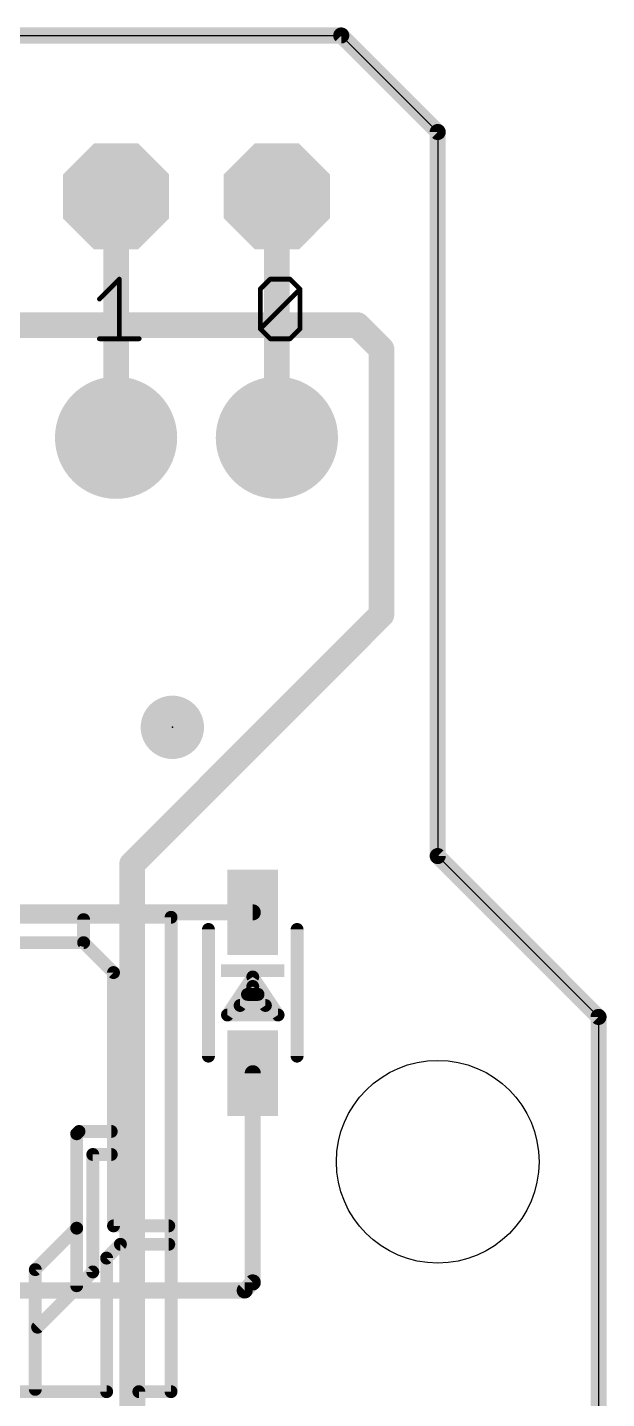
# Model space of a CAD drawing. Extents: x -0.1 to 68.7, y -0.1 to 53.5.
# Drawn here: x 59.56 to 68.71, y 31.82 to 53.47 of the extents above; entities that cross this region are included whole.
import ezdxf

# ---------------------------------------------------------------- set-up
doc = ezdxf.new("R2010")
doc.units = 0
for name, color, linetype in [('1', 12, 'CONTINUOUS'), ('16', 132, 'CONTINUOUS'), ('17', 110, 'CONTINUOUS'), ('20', 53, 'CONTINUOUS'), ('21', 40, 'CONTINUOUS'), ('23', 53, 'CONTINUOUS')]:
    doc.layers.add(name, color=color, linetype=linetype)

# ---------------------------------------------------------------- blocks, each defined once
blk = doc.blocks.new('RECT')
blk.add_solid([(-0.5, -0.5), (0.5, -0.5), (-0.5, 0.5), (0.5, 0.5)])
blk = doc.blocks.new('PIE')
at = {"const_width": 0.5}
blk.add_lwpolyline([(0, -0.25, 1), (0, 0.25, 1), (0, -0.25)], format="xyb", dxfattribs=at)
blk = doc.blocks.new('ROUNDP')
at = {"const_width": 0.5}
blk.add_lwpolyline([(0, -0.25, 1), (0, 0.25, 1), (0, -0.25)], format="xyb", dxfattribs=at)
blk = doc.blocks.new('OCTAGONP')
at = {"const_width": 0.5}
blk.add_lwpolyline([(-0.25, -0.1036), (-0.25, 0.1036), (-0.1036, 0.25), (0.1036, 0.25), (0.25, 0.1036), (0.25, -0.1036), (0.1036, -0.25), (-0.1036, -0.25), (-0.25, -0.1036), (-0.25, 0.1036)], dxfattribs=at)

msp = doc.modelspace()

# ---------------------------------------------------------------- linework, layer by layer
at = {"layer": '1'}
for points, const_width in [([(0, 53.34), (64.516, 53.34)], 0.254), ([(64.516, 53.34), (66.04, 51.816)], 0.254), ([(66.04, 51.816), (66.04, 40.386)], 0.254), ([(60.96, 50.8), (60.96, 46.99)], 0.4064), ([(63.5, 50.8), (63.5, 46.99)], 0.4064), ([(66.04, 40.386), (68.58, 37.846)], 0.254), ([(63.119, 39.497), (54.356, 39.497)], 0.254), ([(68.58, 37.846), (68.58, 5.08)], 0.254), ([(63.119, 36.957), (63.119, 33.655)], 0.254), ([(63.119, 33.655), (62.992, 33.528)], 0.254), ([(62.992, 33.528), (50.292, 33.528)], 0.254)]:
    msp.add_lwpolyline(points, dxfattribs=dict(at, const_width=const_width))
for points, const_width in [([(64.5609, 53.3849, 1), (64.4711, 53.2951)], 0.127), ([(64.516, 53.2765, 1), (64.516, 53.4035)], 0.127), ([(66.1035, 51.816, 1), (65.9765, 51.816)], 0.127), ([(65.9951, 51.7711, 1), (66.0849, 51.8609)], 0.127), ([(61.0616, 50.8, 1), (60.8584, 50.8)], 0.2032), ([(63.6016, 50.8, 1), (63.3984, 50.8)], 0.2032), ([(60.8584, 46.99, 1), (61.0616, 46.99)], 0.2032), ([(63.3984, 46.99, 1), (63.6016, 46.99)], 0.2032), ([(66.0849, 40.4309, 1), (65.9951, 40.3411)], 0.127), ([(65.9765, 40.386, 1), (66.1035, 40.386)], 0.127), ([(63.119, 39.4335, 1), (63.119, 39.5605)], 0.127), ([(68.6435, 37.846, 1), (68.5165, 37.846)], 0.127), ([(68.5351, 37.8011, 1), (68.6249, 37.8909)], 0.127), ([(63.1825, 36.957, 1), (63.0555, 36.957)], 0.127), ([(63.1639, 33.6101, 1), (63.0741, 33.6999)], 0.127), ([(62.9471, 33.5729, 1), (63.0369, 33.4831)], 0.127), ([(62.992, 33.4645, 1), (62.992, 33.5915)], 0.127), ([(63.0555, 33.655, 1), (63.1825, 33.655)], 0.127)]:
    msp.add_lwpolyline(points, format="xyb", dxfattribs=dict(at, const_width=const_width))
at = {"layer": '16'}
for points, const_width in [([(0, 53.34), (64.516, 53.34)], 0.254), ([(64.516, 53.34), (66.04, 51.816)], 0.254), ([(66.04, 51.816), (66.04, 40.386)], 0.254), ([(44.45, 48.768), (64.77, 48.768)], 0.4064), ([(64.77, 48.768), (65.151, 48.387)], 0.4064), ([(65.151, 48.387), (65.151, 44.196)], 0.4064), ([(65.151, 44.196), (61.214, 40.259)], 0.4064), ([(66.04, 40.386), (68.58, 37.846)], 0.254), ([(61.214, 40.259), (61.214, 16.129)], 0.4064), ([(68.58, 37.846), (68.58, 5.08)], 0.254)]:
    msp.add_lwpolyline(points, dxfattribs=dict(at, const_width=const_width))
for points, const_width in [([(64.5609, 53.3849, 1), (64.4711, 53.2951)], 0.127), ([(64.516, 53.2765, 1), (64.516, 53.4035)], 0.127), ([(66.1035, 51.816, 1), (65.9765, 51.816)], 0.127), ([(65.9951, 51.7711, 1), (66.0849, 51.8609)], 0.127), ([(64.8418, 48.8398, 1), (64.6982, 48.6962)], 0.2032), ([(64.77, 48.6664, 1), (64.77, 48.8696)], 0.2032), ([(65.2526, 48.387, 1), (65.0494, 48.387)], 0.2032), ([(65.0792, 48.3152, 1), (65.2228, 48.4588)], 0.2032), ([(65.2228, 44.1242, 1), (65.0792, 44.2678)], 0.2032), ([(65.0494, 44.196, 1), (65.2526, 44.196)], 0.2032), ([(66.0849, 40.4309, 1), (65.9951, 40.3411)], 0.127), ([(61.3156, 40.259, 1), (61.1124, 40.259)], 0.2032), ([(61.1422, 40.3308, 1), (61.2858, 40.1872)], 0.2032), ([(65.9765, 40.386, 1), (66.1035, 40.386)], 0.127), ([(68.6435, 37.846, 1), (68.5165, 37.846)], 0.127), ([(68.5351, 37.8011, 1), (68.6249, 37.8909)], 0.127)]:
    msp.add_lwpolyline(points, format="xyb", dxfattribs=dict(at, const_width=const_width))
at = {"layer": '20'}
for p, q in [((0, 53.34), (64.516, 53.34)), ((64.516, 53.34), (66.04, 51.816)), ((66.04, 51.816), (66.04, 40.386)), ((66.04, 40.386), (68.58, 37.846)), ((68.58, 37.846), (68.58, 5.08))]:
    msp.add_line(p, q, dxfattribs=at)
msp.add_circle((66.04, 35.56), 1.6, dxfattribs=at)
at = {"layer": '21'}
for points, const_width in [([(60.6976, 49.1792), (61.0111, 49.4927)], 0.0762), ([(61.0111, 49.4927), (61.0111, 48.5521)], 0.0762), ([(63.2376, 49.3359), (63.3943, 49.4927)], 0.0762), ([(63.2376, 48.7089), (63.2376, 49.3359)], 0.0762), ([(63.2376, 48.7089), (63.8647, 49.3359)], 0.0762), ([(63.3943, 49.4927), (63.7079, 49.4927)], 0.0762), ([(63.7079, 49.4927), (63.8647, 49.3359)], 0.0762), ([(63.8647, 49.3359), (63.8647, 48.7089)], 0.0762), ([(63.3943, 48.5521), (63.2376, 48.7089)], 0.0762), ([(63.8647, 48.7089), (63.7079, 48.5521)], 0.0762), ([(60.6976, 48.5521), (61.3247, 48.5521)], 0.0762), ([(63.7079, 48.5521), (63.3943, 48.5521)], 0.0762), ([(61.8287, 39.419), (58.2297, 39.419)], 0.2032), ([(60.4472, 39.0555), (60.4472, 39.3827)], 0.2032), ([(61.8287, 31.9303), (61.8287, 39.419)], 0.2032), ([(62.419, 37.227), (62.419, 39.227)], 0.2032), ([(63.819, 39.227), (63.819, 37.227)], 0.2032), ([(58.3024, 39.0191), (60.4473, 39.0191)], 0.2032), ([(60.4473, 39.0191), (60.9198, 38.5466)], 0.2032), ([(60.9198, 38.5466), (60.9198, 34.5477)], 0.2032), ([(62.719, 37.877), (63.119, 38.477)], 0.2032), ([(63.119, 38.477), (63.519, 37.877)], 0.2032), ([(62.919, 38.027), (63.119, 38.327)], 0.2032), ([(63.119, 38.327), (63.319, 38.027)], 0.2032), ([(63.319, 38.027), (62.919, 38.027)], 0.2032), ([(63.0354, 38.2016), (63.2026, 38.2016)], 0.2032), ([(63.519, 37.877), (62.719, 37.877)], 0.2032), ([(60.3382, 36.0018), (60.3746, 36.0382)], 0.2032), ([(60.3382, 34.5114), (60.3382, 36.0018)], 0.2032), ([(60.3746, 36.0382), (60.8835, 36.0382)], 0.2032), ([(60.5927, 33.8207), (60.5927, 35.6747)], 0.2032), ([(60.5927, 35.6747), (60.8835, 35.6747)], 0.2032), ([(60.9198, 34.5477), (61.7923, 34.5477)], 0.2032), ([(59.6838, 33.857), (60.3382, 34.5114)], 0.2032), ([(60.3382, 33.6025), (60.3382, 34.5114)], 0.2032), ([(60.8108, 34.0388), (61.0289, 34.2569)], 0.2032), ([(61.0289, 34.2569), (61.7923, 34.2569)], 0.2032), ([(60.8108, 31.9303), (60.8108, 34.0388)], 0.2032), ([(59.6838, 31.9667), (59.6838, 33.857)], 0.2032), ([(59.7202, 32.9482), (60.5927, 33.8207)], 0.2032), ([(45.6516, 31.9303), (60.8108, 31.9303)], 0.2032), ([(61.3197, 17.4255), (61.3197, 31.9303)], 0.2032), ([(61.3197, 31.9303), (61.8287, 31.9303)], 0.2032)]:
    msp.add_lwpolyline(points, dxfattribs=dict(at, const_width=const_width))
for points, const_width in [([(61.0302, 49.4927, 1), (60.9921, 49.4927)], 0.0381), ([(61.0246, 49.4792, 1), (60.9976, 49.5062)], 0.0381), ([(63.2566, 49.3359, 1), (63.2185, 49.3359)], 0.0381), ([(63.2241, 49.3494, 1), (63.2511, 49.3225)], 0.0381), ([(63.3943, 49.5118, 1), (63.3943, 49.4737)], 0.0381), ([(63.4078, 49.4792, 1), (63.3809, 49.5062)], 0.0381), ([(63.7214, 49.5062, 1), (63.6944, 49.4792)], 0.0381), ([(63.7079, 49.4737, 1), (63.7079, 49.5118)], 0.0381), ([(63.8837, 49.3359, 1), (63.8456, 49.3359)], 0.0381), ([(63.8781, 49.3225, 1), (63.8512, 49.3494)], 0.0381), ([(63.8512, 49.3225, 1), (63.8781, 49.3494)], 0.0381), ([(60.6841, 49.1926, 1), (60.7111, 49.1657)], 0.0381), ([(63.2185, 48.7089, 1), (63.2566, 48.7089)], 0.0381), ([(63.2511, 48.7223, 1), (63.2241, 48.6954)], 0.0381), ([(63.2241, 48.7223, 1), (63.2511, 48.6954)], 0.0381), ([(63.8456, 48.7089, 1), (63.8837, 48.7089)], 0.0381), ([(63.8781, 48.6954, 1), (63.8512, 48.7223)], 0.0381), ([(60.6976, 48.5712, 1), (60.6976, 48.5331)], 0.0381), ([(60.9921, 48.5521, 1), (61.0302, 48.5521)], 0.0381), ([(61.3247, 48.5331, 1), (61.3247, 48.5712)], 0.0381), ([(63.3943, 48.5712, 1), (63.3943, 48.5331)], 0.0381), ([(63.3809, 48.5386, 1), (63.4078, 48.5656)], 0.0381), ([(63.6944, 48.5656, 1), (63.7214, 48.5386)], 0.0381), ([(63.7079, 48.5331, 1), (63.7079, 48.5712)], 0.0381), ([(60.498, 39.3827, 1), (60.3964, 39.3827)], 0.1016), ([(61.8795, 39.419, 1), (61.7779, 39.419)], 0.1016), ([(61.8287, 39.3682, 1), (61.8287, 39.4698)], 0.1016), ([(62.4698, 39.227, 1), (62.3682, 39.227)], 0.1016), ([(63.8698, 39.227, 1), (63.7682, 39.227)], 0.1016), ([(60.3964, 39.0555, 1), (60.498, 39.0555)], 0.1016), ([(60.4832, 39.055, 1), (60.4114, 38.9832)], 0.1016), ([(60.4473, 38.9683, 1), (60.4473, 39.0699)], 0.1016), ([(60.9706, 38.5466, 1), (60.869, 38.5466)], 0.1016), ([(60.8839, 38.5107, 1), (60.9557, 38.5825)], 0.1016), ([(63.1613, 38.5052, 1), (63.0767, 38.4488)], 0.1016), ([(63.1613, 38.4488, 1), (63.0767, 38.5052)], 0.1016), ([(63.1613, 38.3552, 1), (63.0767, 38.2988)], 0.1016), ([(63.1613, 38.2988, 1), (63.0767, 38.3552)], 0.1016), ([(62.919, 38.0778, 1), (62.919, 37.9762)], 0.1016), ([(62.8767, 38.0552, 1), (62.9613, 37.9988)], 0.1016), ([(63.0354, 38.2524, 1), (63.0354, 38.1508)], 0.1016), ([(63.2026, 38.1508, 1), (63.2026, 38.2524)], 0.1016), ([(63.2767, 37.9988, 1), (63.3613, 38.0552)], 0.1016), ([(63.319, 37.9762, 1), (63.319, 38.0778)], 0.1016), ([(62.719, 37.9278, 1), (62.719, 37.8262)], 0.1016), ([(62.6767, 37.9052, 1), (62.7613, 37.8488)], 0.1016), ([(63.4767, 37.8488, 1), (63.5613, 37.9052)], 0.1016), ([(63.519, 37.8262, 1), (63.519, 37.9278)], 0.1016), ([(62.3682, 37.227, 1), (62.4698, 37.227)], 0.1016), ([(63.7682, 37.227, 1), (63.8698, 37.227)], 0.1016), ([(60.389, 36.0018, 1), (60.2874, 36.0018)], 0.1016), ([(60.3023, 36.0377, 1), (60.3741, 35.9659)], 0.1016), ([(60.3746, 36.089, 1), (60.3746, 35.9874)], 0.1016), ([(60.4105, 36.0023, 1), (60.3387, 36.0741)], 0.1016), ([(60.8835, 35.9874, 1), (60.8835, 36.089)], 0.1016), ([(60.6435, 35.6747, 1), (60.5419, 35.6747)], 0.1016), ([(60.5927, 35.7255, 1), (60.5927, 35.6239)], 0.1016), ([(60.8835, 35.6239, 1), (60.8835, 35.7255)], 0.1016), ([(60.9198, 34.5985, 1), (60.9198, 34.4969)], 0.1016), ([(61.7923, 34.4969, 1), (61.7923, 34.5985)], 0.1016), ([(60.389, 34.5114, 1), (60.2874, 34.5114)], 0.1016), ([(60.2874, 34.5114, 1), (60.389, 34.5114)], 0.1016), ([(60.3741, 34.4755, 1), (60.3023, 34.5473)], 0.1016), ([(60.869, 34.5477, 1), (60.9706, 34.5477)], 0.1016), ([(61.0289, 34.3077, 1), (61.0289, 34.2061)], 0.1016), ([(61.0648, 34.221, 1), (60.993, 34.2928)], 0.1016), ([(61.7923, 34.2061, 1), (61.7923, 34.3077)], 0.1016), ([(60.8616, 34.0388, 1), (60.76, 34.0388)], 0.1016), ([(60.7749, 34.0747, 1), (60.8467, 34.0029)], 0.1016), ([(59.7346, 33.857, 1), (59.633, 33.857)], 0.1016), ([(59.6479, 33.8929, 1), (59.7197, 33.8211)], 0.1016), ([(60.5419, 33.8207, 1), (60.6435, 33.8207)], 0.1016), ([(60.6286, 33.7848, 1), (60.5568, 33.8566)], 0.1016), ([(60.2874, 33.6025, 1), (60.389, 33.6025)], 0.1016), ([(59.6843, 32.9841, 1), (59.7561, 32.9123)], 0.1016), ([(59.633, 31.9667, 1), (59.7346, 31.9667)], 0.1016), ([(60.76, 31.9303, 1), (60.8616, 31.9303)], 0.1016), ([(60.8108, 31.8795, 1), (60.8108, 31.9811)], 0.1016), ([(61.3705, 31.9303, 1), (61.2689, 31.9303)], 0.1016), ([(61.3197, 31.9811, 1), (61.3197, 31.8795)], 0.1016), ([(61.7779, 31.9303, 1), (61.8795, 31.9303)], 0.1016), ([(61.8287, 31.8795, 1), (61.8287, 31.9811)], 0.1016)]:
    msp.add_lwpolyline(points, format="xyb", dxfattribs=dict(at, const_width=const_width))
at = {"layer": '23'}
for p in [(61.849, 42.418), (63.119, 38.227)]:
    msp.add_point(p, dxfattribs=at)

# ---------------------------------------------------------------- block references
at = {"layer": '1'}
msp.add_blockref('PIE', (61.849, 42.418), dxfattribs=at)
at = {"layer": '1', "xscale": 1.35, "yscale": 0.8, "rotation": 270}
for p in [(63.119, 39.497), (63.119, 36.957)]:
    msp.add_blockref('RECT', p, dxfattribs=at)
at = {"layer": '17', "xscale": 1.6764, "yscale": 1.6764}
for p in [(60.96, 50.8), (60.96, 50.8), (63.5, 50.8), (63.5, 50.8)]:
    msp.add_blockref('OCTAGONP', p, dxfattribs=at)
at = {"layer": '17', "xscale": 1.9304, "yscale": 1.9304, "rotation": 90}
for p in [(60.96, 46.99), (60.96, 46.99), (63.5, 46.99), (63.5, 46.99)]:
    msp.add_blockref('ROUNDP', p, dxfattribs=at)
at = {"layer": '21', "xscale": 0.2, "rotation": 270}
msp.add_blockref('RECT', (63.119, 38.577), dxfattribs=at)

doc.saveas('drawing.dxf')
